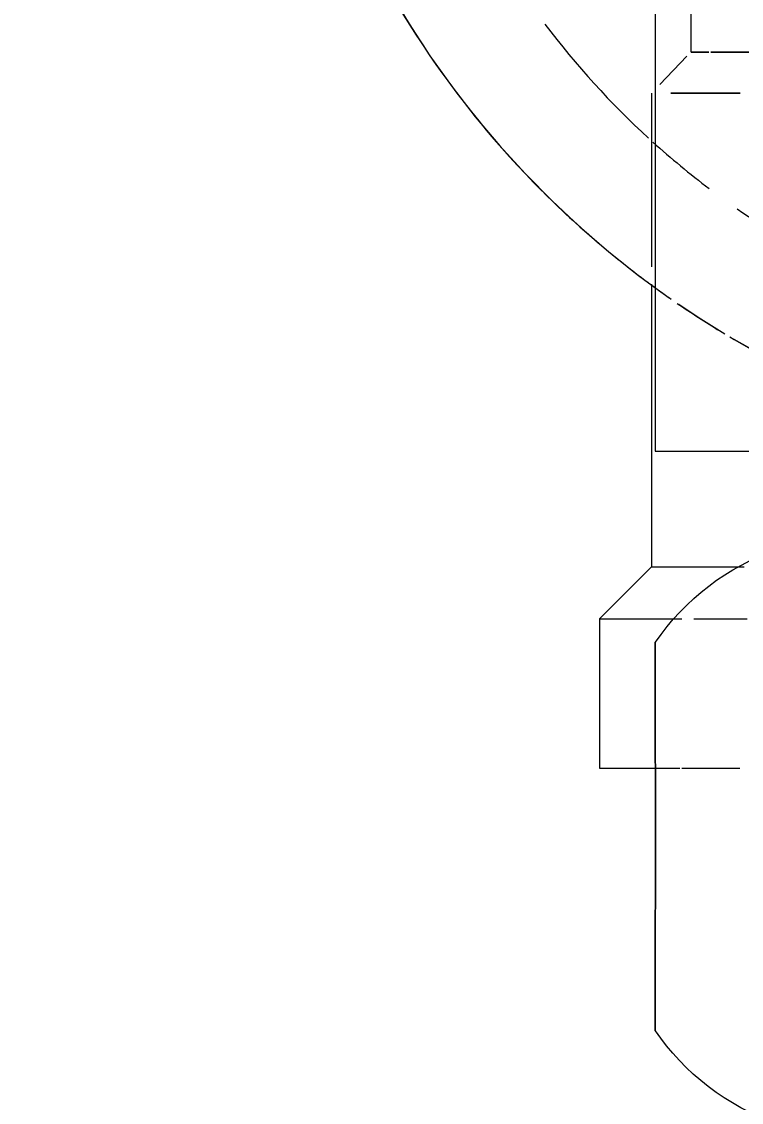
# Model space of a CAD drawing. Header units: metres. Extents: x -24.8 to 3.4, y -2.1 to 25.8.
# Drawn here: x -4.69416 to -4.67485, y 0.45754 to 0.48652 of the extents above; entities that cross this region are included whole.
import ezdxf

# ---------------------------------------------------------------- set-up
doc = ezdxf.new("R2010")
doc.units = ezdxf.units.M
for name, color, linetype, lineweight in [('A-ANNO-DIMS', 7, 'Continuous', 5), ('A-ANNO-DIMS-25', 7, 'Continuous', 5), ('P-PIPE', 7, 'Continuous', 5), ('P-SANR-FIXT', 7, 'Continuous', 5)]:
    doc.layers.add(name, color=color, linetype=linetype, lineweight=lineweight)
doc.styles.add('Century Gothic_4', font='GOTHIC.TTF', dxfattribs={"height": 0.025})
doc.dimstyles.new('Setores_1_mm_1', dxfattribs={"dimscale": 0.3048, "dimtxt": 0.02610420674293815, "dimasz": 0.2604166666666666, "dimexe": 0.1968503937007874, "dimexo": 0.1230314960629921, "dimgap": 0.1435367454068242, "dimtad": 1, "dimrnd": 0.01, "dimzin": 0, "dimdsep": 46, "dimtxsty": 'Century Gothic_4', "dimblk1": 'OBLIQUE', "dimblk2": 'OBLIQUE', "dimsah": 1, "dimcen": 0.09, "dimazin": 0, "dimtfac": 1, "dimtdec": 4, "dimtix": 1, "dimtmove": 0, "dimatfit": 3, "dimfxl": 1, "dimtvp": 1, "dimtolj": 1, "dimtzin": 0, "dimarcsym": 2})

# ---------------------------------------------------------------- blocks, each defined once
blk = doc.blocks.new('UT_Ducha higiênica - UT_Ducha higiênica-3628668-BB')
at = {"layer": 'P-SANR-FIXT'}
for p, q in [((-11.0040747126154, 0.4929999999999973), (-11.0040747126154, 0.4749999999999862)), ((-11.00407471261541, 0.47499999999999), (-10.98907471261541, 0.47499999999999)), ((-11.00407471261539, 0.4670932423169873), (-11.00407471261539, 0.4622361724812665)), ((-11.00407142146935, 0.4646647073991304), (-11.00407142146935, 0.4661887611712766)), ((-11.00407142146935, 0.4631406536269839), (-11.00407142146935, 0.4646647073991304))]:
    blk.add_line(p, q, dxfattribs=at)
at = {"layer": 'P-SANR-FIXT', "color": 253, "true_color": 0xa6a6a6}
for p, q in [((-11.00401988355318, 0.4793446226216042), (-11.00369947226025, 0.4791106150083329)), ((-11.00407471261541, 0.47499999999999), (-11.00054599659256, 0.47499999999999)), ((-11.00407142146935, 0.4661887611712766), (-11.00407142146935, 0.4646647073991304)), ((-11.00407142146935, 0.4646647073991304), (-11.00407142146935, 0.4631406536269839))]:
    blk.add_line(p, q, dxfattribs=at)
at = {"layer": 'P-SANR-FIXT', "flags": 128}
for points in [[(-11.01358162629232, 0.492952930961616), (-11.0132802157765, 0.4919785527042889), (-11.01294008161918, 0.4910170070514859), (-11.01256176796246, 0.4900698322711318), (-11.01214588002751, 0.489138543640819), (-11.01169308314627, 0.4882246310236946), (-11.01120410169718, 0.4873295564849873), (-11.01067971794624, 0.4864547519530212), (-11.0101207707956, 0.4856016169284317), (-11.00952815444144, 0.4847715162452646), (-11.00890281694355, 0.4839657778875342), (-11.00824575870849, 0.4831856908647337), (-11.00755803088929, 0.4824325031496879), (-11.00684073370375, 0.4817074196820688), (-11.00609501467435, 0.4810116004407494), (-11.00532206679246, 0.4803461585880832), (-11.00452312660981, 0.4797121586890795), (-11.00401988355318, 0.4793446226216042)], [(-11.00407100237981, 0.4698729639307879), (-11.00391936502269, 0.4700854153249378), (-11.00375935316949, 0.4702916329036799), (-11.00359122280503, 0.4704912867628868), (-11.00341524290203, 0.4706840574989677), (-11.0032316949908, 0.4708696367198712), (-11.00304087270883, 0.4710477275384287), (-11.00284308133108, 0.4712180450473238), (-11.00263863728155, 0.4713803167748755), (-11.00242786762712, 0.4715342831209329), (-11.00221110955426, 0.4716796977721879), (-11.00198870982965, 0.4718163280962193), (-11.00176102424542, 0.4719439555136528), (-11.00152841704992, 0.4720623758478509), (-11.00130656650274, 0.472164707399123)], [(-11.00130656650273, 0.4571647073991221), (-11.0015434433256, 0.4572743379319737), (-11.00177574662027, 0.4573933533185239), (-11.00200310475102, 0.4575215631595406), (-11.00222515399332, 0.457658762346631), (-11.00244153911578, 0.4578047313903598), (-11.00265191394836, 0.4579592367714009), (-11.00285594193618, 0.4581220313141003), (-11.003053296678, 0.4582928545819162), (-11.00324366244835, 0.4584714332940641), (-11.00342673470257, 0.4586574817626972), (-11.00360222056414, 0.4588507023499533), (-11.00376983929309, 0.459050785944112), (-11.00392932273524, 0.459257412454107), (-11.00407100237981, 0.4594564508674658)]]:
    blk.add_lwpolyline(points, dxfattribs=at)
at = {"layer": 'P-SANR-FIXT', "color": 253, "true_color": 0xa6a6a6, "flags": 128}
for points in [[(-11.00343783470408, 0.4789351321915896), (-11.00285242141504, 0.4785424898874074), (-11.00220894901786, 0.4781472682317298)], [(-11.00196252264315, 0.4779970321278878), (-11.00109358590183, 0.477510075924443), (-11.00018461499546, 0.4770474387245097), (-10.99989059672287, 0.4769123122788951)]]:
    blk.add_lwpolyline(points, dxfattribs=at)
at = {"layer": 'P-SANR-FIXT'}
blk.add_arc((-10.98907471261542, 0.5), 0.01500000000000407, 207.9268678150187, 292.4570949241784, dxfattribs=at)
at = {"layer": 'P-SANR-FIXT', "color": 253, "true_color": 0xa6a6a6}
for radius, start, end in [(0.02549999999999008, 202.189653018594, 225.0000000000015), (0.02249999999998555, 217.0339455615884, 227.5819993759634), (0.02249999999998555, 217.0339455615884, 227.5819993759634), (0.0254999999999913, 225.1667164250274, 230.0163061231294), (0.02549999999998549, 230.4956042736366, 233.9999999999986)]:
    blk.add_arc((-10.98907471261541, 0.5), radius, start, end, dxfattribs=at)
at = {"layer": 'P-SANR-FIXT', "color": 254, "true_color": 0xdfdfdf}
for radius, start, end in [(0.02249999999998931, 227.9683080098169, 232.9660544383984), (0.02249999999998648, 227.9683080098133, 232.9660544383949), (0.02249999999998563, 235.3183766142078, 250.4173944827722), (0.02249999999998563, 235.3183766142152, 250.4173944827722), (0.02549999999998883, 234.1098826930116, 235.1552835173637), (0.02549999999998311, 235.5928687823528, 238.6623877816176), (0.02549999999998632, 239.3450973247039, 244.4683950730348)]:
    blk.add_arc((-10.98907471261541, 0.5), radius, start, end, dxfattribs=at)
at = {"layer": 'P-SANR-FIXT', "color": 253, "true_color": 0xa6a6a6}
for points, knots in [([(-11.0040747126154, 0.4697818623091033), (-11.00407471261539, 0.4697981096410819), (-11.0040747126154, 0.4698270959846132), (-11.0040747126154, 0.4698671374558943), (-11.00407471261539, 0.4698856977126313), (-11.0040747126154, 0.4698587861665437), (-11.00407471261539, 0.4697946743254162), (-11.0040747126154, 0.4697229552517757), (-11.0040747126154, 0.4696403636955087), (-11.0040747126154, 0.4695095152768798), (-11.0040747126154, 0.4693295200977382), (-11.0040747126154, 0.4691485410896512), (-11.0040747126154, 0.4690439230535106), (-11.0040747126154, 0.4689883000677563)], [0.4, 0.4, 0.4, 0.4, 0.425, 0.45, 0.5, 0.55, 0.6, 0.625, 0.6499999999999999, 0.7, 0.75, 0.775, 0.8, 0.8, 0.8, 0.8]), ([(-11.0040747126154, 0.4689883000677563), (-11.0040747126154, 0.4689326770820021), (-11.0040747126154, 0.4688148031751259), (-11.0040747126154, 0.4685568608826338), (-11.00407471261539, 0.4680444311204956), (-11.00407471261539, 0.4675014449193056), (-11.0040747126154, 0.4670932423167687)], [0.8, 0.8, 0.8, 0.8, 0.8250000000000001, 0.8500000000000001, 0.9, 1, 1, 1, 1]), ([(-11.0040747126154, 0.4622361724814918), (-11.00407471261539, 0.4618279698789551), (-11.00407471261539, 0.461284983677765), (-11.0040747126154, 0.4607725539156267), (-11.0040747126154, 0.4605146116231347), (-11.0040747126154, 0.4603967377162584), (-11.0040747126154, 0.4603411147305042)], [0, 0, 0, 0, 0.1, 0.15, 0.175, 0.2, 0.2, 0.2, 0.2]), ([(-11.0040747126154, 0.4603411147305042), (-11.0040747126154, 0.4602854917447499), (-11.0040747126154, 0.4601808737086093), (-11.0040747126154, 0.4599998947005224), (-11.0040747126154, 0.4598198995213807), (-11.0040747126154, 0.4596890511027519), (-11.0040747126154, 0.4596064595464848), (-11.00407471261539, 0.4595347404728444), (-11.0040747126154, 0.4594706286317168), (-11.00407471261539, 0.4594437170856293), (-11.0040747126154, 0.4594622773423663), (-11.0040747126154, 0.4595023188136474), (-11.00407471261539, 0.4595313051571787), (-11.0040747126154, 0.4595475524891574)], [0.2, 0.2, 0.2, 0.2, 0.225, 0.25, 0.3, 0.35, 0.375, 0.4, 0.45, 0.5, 0.55, 0.575, 0.6, 0.6, 0.6, 0.6])]:
    blk.add_open_spline(points, degree=3, knots=knots, dxfattribs=at)
at = {"layer": 'P-SANR-FIXT'}
for points, knots in [([(-11.00407471261539, 0.4670932423169908), (-11.0040747126154, 0.4672963149426595), (-11.0040747126154, 0.4676797040272982), (-11.0040747126154, 0.4681864693709544), (-11.0040747126154, 0.4685519663792642), (-11.00407471261539, 0.4688100057114378), (-11.00407471261539, 0.4689870530382123), (-11.0040747126154, 0.4691447805498997), (-11.00407471261539, 0.4693277947005229), (-11.00407471261539, 0.4695113164890797), (-11.0040747126154, 0.4696454352059695), (-11.0040747126154, 0.469729611992741), (-11.0040747126154, 0.4697656149771245), (-11.0040747126154, 0.4697818623091033)], [0, 0, 0, 0, 0.05, 0.1, 0.15, 0.175, 0.2, 0.225, 0.25, 0.3, 0.35, 0.375, 0.4, 0.4, 0.4, 0.4]), ([(-11.0040747126154, 0.4595475524891574), (-11.0040747126154, 0.4595637998211361), (-11.0040747126154, 0.4595998028055195), (-11.0040747126154, 0.4596839795922911), (-11.00407471261539, 0.459818098309181), (-11.00407471261539, 0.4600016200977377), (-11.0040747126154, 0.4601846342483609), (-11.0040747126154, 0.4603423617600483), (-11.00407471261539, 0.4605194090868228), (-11.0040747126154, 0.4607774484189965), (-11.0040747126154, 0.4611429454273062), (-11.0040747126154, 0.4616497107709624), (-11.0040747126154, 0.462033099855601), (-11.00407471261539, 0.4622361724812697)], [0.6, 0.6, 0.6, 0.6, 0.625, 0.6499999999999999, 0.7, 0.75, 0.775, 0.8, 0.8250000000000001, 0.8500000000000001, 0.9, 0.95, 1, 1, 1, 1])]:
    blk.add_open_spline(points, degree=3, knots=knots, dxfattribs=at)
at = {"layer": 'P-SANR-FIXT', "color": 253, "true_color": 0xa6a6a6}
for points in [[(-11.0040747126154, 0.4670932423167687), (-11.0040747126154, 0.4669481871983935), (-11.00407374231708, 0.4668002862104149), (-11.00407293640046, 0.4666495393528329)], [(-11.00407293640046, 0.4666495393528329), (-11.00407213048384, 0.4664987924952509), (-11.00407148894893, 0.4663451997680654), (-11.00407142146935, 0.4661887611712766)], [(-11.00407142146935, 0.4631406536269839), (-11.00407148894893, 0.462984215030195), (-11.00407213048384, 0.4628306223030096), (-11.00407293640046, 0.4626798754454277)], [(-11.00407293640046, 0.4626798754454277), (-11.00407374231708, 0.4625291285878456), (-11.0040747126154, 0.462381227599867), (-11.0040747126154, 0.4622361724814918)]]:
    blk.add_open_spline(points, degree=3, dxfattribs=at)
at = {"layer": 'P-SANR-FIXT'}
for points in [[(-11.00407293640046, 0.4666495393529505), (-11.00407374231708, 0.4668002862105696), (-11.0040747126154, 0.466948187198583), (-11.00407471261539, 0.4670932423169908)], [(-11.00407142146935, 0.4661887611712766), (-11.00407148894893, 0.4663451997681068), (-11.00407213048384, 0.4664987924953315), (-11.00407293640046, 0.4666495393529505)], [(-11.00407293640046, 0.4626798754453099), (-11.00407213048384, 0.4628306223029289), (-11.00407148894893, 0.4629842150301536), (-11.00407142146935, 0.4631406536269839)], [(-11.00407471261539, 0.4622361724812697), (-11.0040747126154, 0.4623812275996775), (-11.00407374231708, 0.4625291285876909), (-11.00407293640046, 0.4626798754453099)]]:
    blk.add_open_spline(points, degree=3, dxfattribs=at)
blk = doc.blocks.new('Joelho 45_90 - Agua Fria_Soldavel - MEP - Tigre - Standard-V61-BB')
at = {"layer": 'P-PIPE', "color": 254, "true_color": 0xdfdfdf}
for p, q in [((-11.00322529983616, 0.4855852396765837), (-11.00395062609795, 0.4848325426124524)), ((-11.00263631121651, 0.4857000000000017), (-11.00311471261542, 0.4857000000000018)), ((-11.00311471261542, 0.4857000000000009), (-11.00263631121651, 0.4857000000000009)), ((-11.00123370928455, 0.4857000000000017), (-11.00257900572126, 0.4857000000000017)), ((-11.00257900572126, 0.4857000000000009), (-11.00123370928455, 0.4857000000000009)), ((-11.00366019259238, 0.4846000000000012), (-11.00179644328605, 0.4846000000000011)), ((-11.00179644328605, 0.4846000000000009), (-11.00366019259238, 0.4846000000000009))]:
    blk.add_line(p, q, dxfattribs=at)
at = {"layer": 'P-PIPE', "color": 253, "true_color": 0xa6a6a6}
for p, q in [((-11.00417471261541, 0.4845999999999999), (-11.00417471261541, 0.4799417716966771)), ((-11.00303783803965, 0.4705000000000009), (-11.00160993045098, 0.4705000000000009)), ((-11.00419995350166, 0.4665000000000009), (-11.00341315318191, 0.4665000000000009)), ((-11.00336413177785, 0.4665000000000009), (-11.00180555502472, 0.4665000000000009))]:
    blk.add_line(p, q, dxfattribs=at)
at = {"layer": 'P-PIPE'}
for p, q in [((-11.00417471261541, 0.4794723239552193), (-11.00417471261541, 0.4718999999999984)), ((-11.00417471261541, 0.4718999999999984), (-11.00557471261541, 0.4704999999999988)), ((-11.00417471261541, 0.4719000000000009), (-11.00169060922312, 0.4719000000000009)), ((-11.00557471261541, 0.4704999999999988), (-11.00557471261541, 0.4664999999999997)), ((-11.00557471261541, 0.4705000000000009), (-11.00336413177785, 0.4705000000000009)), ((-11.00557471261541, 0.4665000000000009), (-11.00419995350166, 0.4665000000000009))]:
    blk.add_line(p, q, dxfattribs=at)
at = {"layer": 'P-PIPE', "color": 254, "true_color": 0xdfdfdf, "flags": 128}
blk.add_lwpolyline([(-11.0031147126154, 0.4856999999999996), (-11.0031147126154, 0.4862718474788694), (-11.00311471261541, 0.4868427801237587), (-11.0031147126154, 0.4874118845642317)], dxfattribs=at)
blk = doc.blocks.new('DIMBLOCK38-BB')
at = {"layer": 'A-ANNO-DIMS-25', "lineweight": 25}
for p, q in [((-4.850730334748253, 0.5000000000000007), (-4.890417834748249, 0.5396875000000008)), ((-4.850730334748253, 0.5000000000000007), (-4.811042834748241, 0.4603125000000007)), ((-4.850730334748253, 0.1999999999999954), (-4.890417834748249, 0.2396874999999954)), ((-4.850730334748253, 0.1999999999999954), (-4.811042834748241, 0.1603124999999954))]:
    blk.add_line(p, q, dxfattribs=at)
at = {"layer": 'A-ANNO-DIMS-25'}
for p, q in [((-4.850730334748253, 0.5000000000000007), (-4.910730334748241, 0.5000000000000007)), ((-4.850730334748253, 0.5000000000000007), (-4.850730334748253, 0.1999999999999954)), ((-4.850730334748253, 0.5000000000000007), (-4.69965852914696, 0.5000000000000007)), ((-4.850730334748253, 0.1999999999999953), (-4.910730334748241, 0.1999999999999953)), ((-4.850730334748253, 0.1999999999999953), (-4.832103733991568, 0.1999999999999953))]:
    blk.add_line(p, q, dxfattribs=at)
at = {"layer": 'A-ANNO-DIMS-25', "color": 0, "insert": (-4.92652432704396, 0.2948911190982397), "char_height": 0.025, "width": 0.1322613141642199, "attachment_point": 1, "rotation": 90, "line_spacing_factor": 0.9845015114479526, "style": 'Century Gothic_4'}
blk.add_mtext('0,30 m', dxfattribs=at)
blk = doc.blocks.new('_Oblique')
at = {"color": 0, "linetype": 'ByBlock', "lineweight": -2}
blk.add_line((-0.5, -0.5), (0.5, 0.5), dxfattribs=at)

msp = doc.modelspace()

# ---------------------------------------------------------------- block references
at = {"layer": 'P-PIPE', "color": 254, "true_color": 0xdfdfdf}
msp.add_blockref('Joelho 45_90 - Agua Fria_Soldavel - MEP - Tigre - Standard-V61-BB', (6.326916183468452, 0), dxfattribs=at)
at = {"layer": 'P-SANR-FIXT', "color": 254, "true_color": 0xdfdfdf}
msp.add_blockref('UT_Ducha higiênica - UT_Ducha higiênica-3628668-BB', (6.326916183468452, 0), dxfattribs=at)

# ---------------------------------------------------------------- dimensions: what is measured, and where the dimension line sits
at = {"layer": 'A-ANNO-DIMS'}
dim = msp.add_linear_dim(base=(-4.850730334748254, 0.1999999999999954), p1=(-4.662158529146964, 0.5000000000000007), p2=(-4.79460373399157, 0.1999999999999953), angle=89.99999999999991, dimstyle='Setores_1_mm_1', override={"dimpost": '<>', "dimfxl": 0.3279355611798342}, dxfattribs=at)
dim.commit()
dim.dimension.update_dxf_attribs({"geometry": 'DIMBLOCK38-BB', "text_midpoint": (-4.907609158774607, 0.3499999999999994)})

doc.saveas('drawing.dxf')
